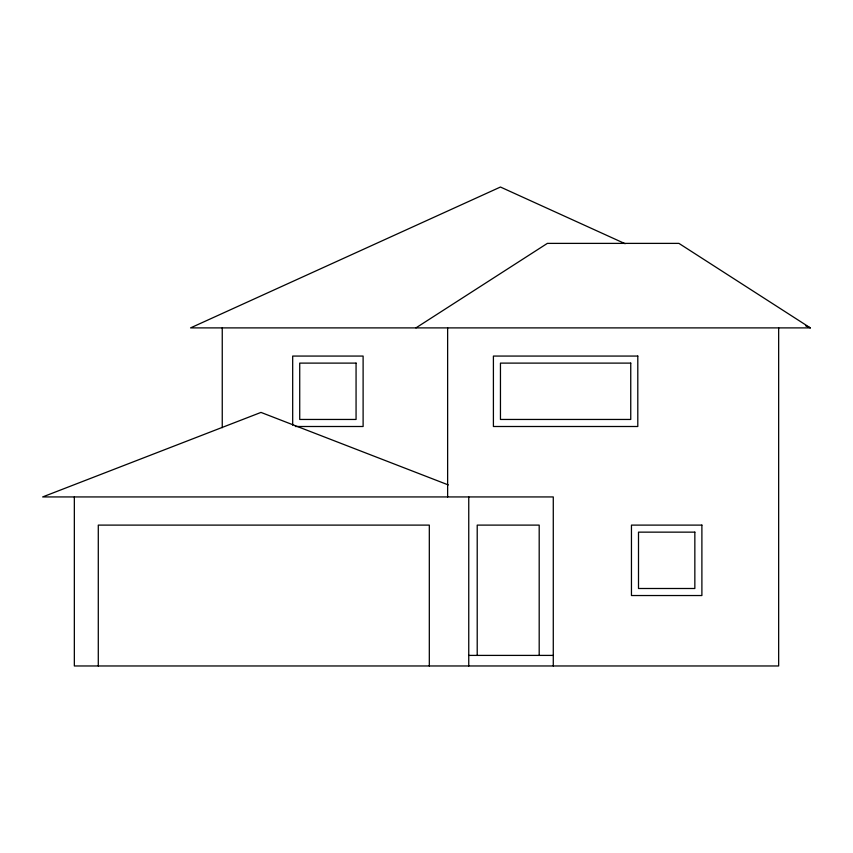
<?xml version="1.0" encoding="UTF-8"?>
<svg xmlns="http://www.w3.org/2000/svg" width="853" height="853" viewBox="0 0 853 853"><rect width="100%" height="100%" fill="white"/><g stroke="black" fill="none" stroke-linecap="round" stroke-linejoin="round"><path stroke-width="1.28" d="M415.933 327.893L547.359 243.382L678.924 243.382L810.35 327.893L190.56 327.893L500.455 187.031L625.142 243.713M295.341 426.5L363.111 426.5L363.111 356.064L292.686 356.064L292.686 425.167M468.755 655.403L553.277 655.403M448.305 484.93L260.986 412.415L42.65 496.936L553.277 496.936L553.277 665.969M805.509 325.697L810.35 327.893M778.661 327.893L778.661 665.969L74.339 665.969L74.339 496.936M539.192 655.403L539.192 525.107L477.211 525.107L477.211 655.403M468.755 496.936L468.755 665.969M447.633 327.893L447.633 496.936M429.315 665.969L429.315 525.107L98.287 525.107L98.287 665.969M222.249 327.893L222.249 427.716M637.799 356.064L493.407 356.064L493.407 426.5L637.799 426.5L637.799 356.064M356.064 363.111L299.723 363.111L299.723 419.452L356.064 419.452L356.064 363.111M630.751 363.111L500.455 363.111L500.455 419.452L630.751 419.452L630.751 363.111M701.891 525.107L631.455 525.107L631.455 595.533L701.891 595.533L701.891 525.107M694.843 532.144L638.502 532.144L638.502 588.495L694.843 588.495L694.843 532.144"/></g></svg>
